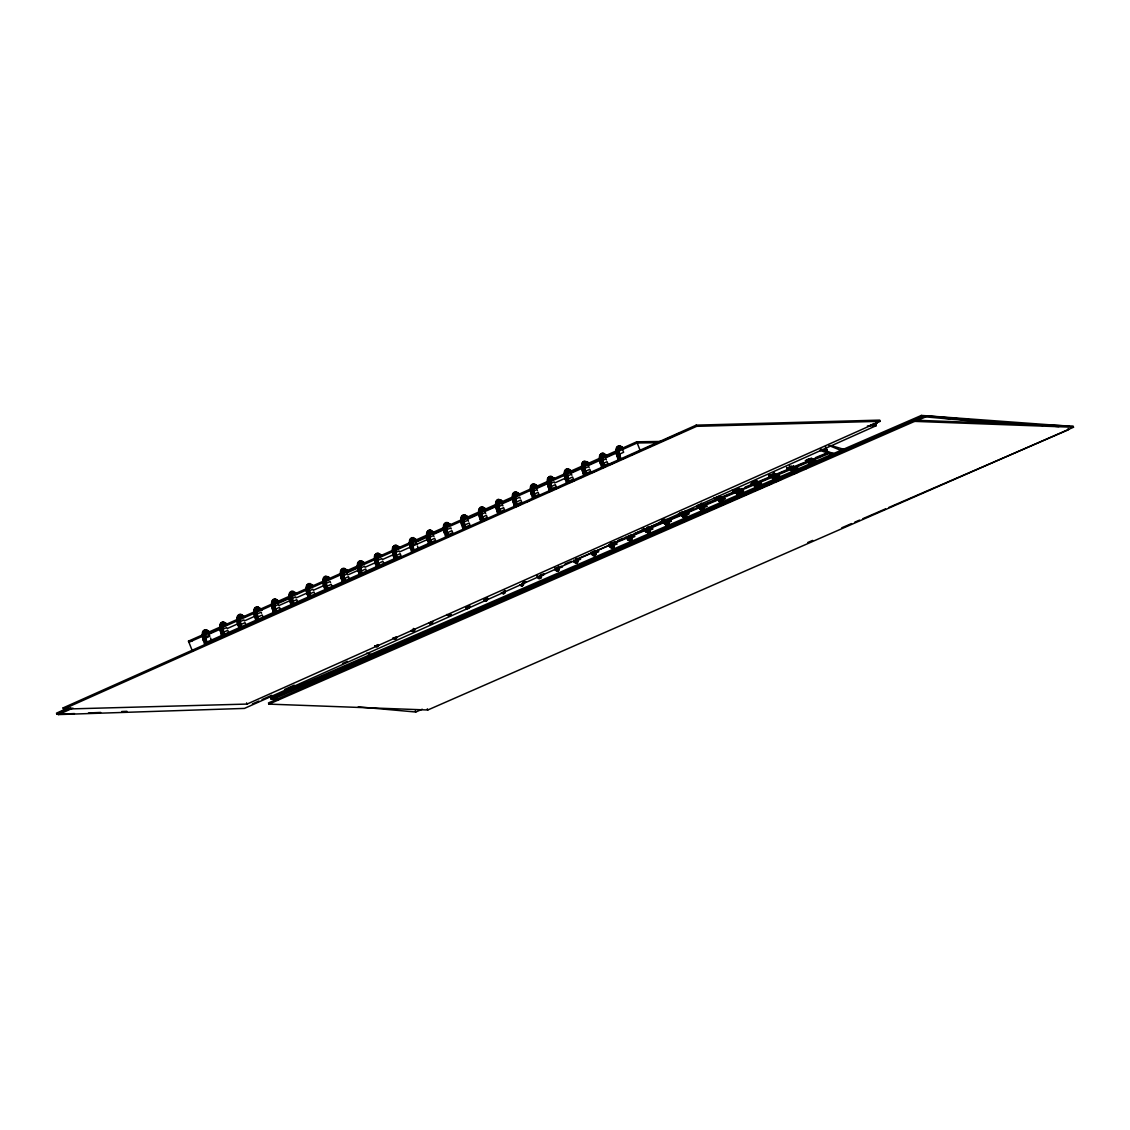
<?xml version="1.0" encoding="UTF-8"?>
<svg xmlns="http://www.w3.org/2000/svg" width="1130" height="1130" viewBox="0 0 1130 1130"><rect width="100%" height="100%" fill="white"/><g stroke="black" fill="none" stroke-linecap="round" stroke-linejoin="round"><path stroke-width="1.5" d="M378.013 644.58L377.138 646.685L374.793 645.724M396.376 636.896L395.514 639.001L393.155 638.04L395.514 639.001L396.969 637.716L395.218 637.165M432.14 621.91L431.279 624.028L428.92 623.054L431.279 624.028L432.705 621.528M450.757 614.127L449.895 616.231L446.774 614.466M537.908 576.399L538.742 578.518L539.956 578.518L541.411 577.232L541.369 574.464L541.411 577.232L539.956 578.518L537.202 575.297M540.818 576.413L540.818 577.656L539.66 576.696L539.759 575.523L541.369 576.032L540.479 575.184M555.734 568.927L555.734 570.17L557.782 571.06L559.251 569.76L559.209 567.006L558.404 568.884M591.823 552.429L592.77 551.666L595.439 554.788L595.439 553.545L593.631 551.85L594.281 553.813L592.219 554.689L590.693 552.528L591.823 552.429L594.578 555.649L595.99 553.149L593.872 552.316L593.872 550.946L595.99 551.595L596.033 554.364L594.578 555.649L593.363 555.649L592.53 553.531M614 544.053L613.209 547.683L611.372 548.107L608.703 544.985L609.819 544.886L612.587 548.107L614.042 546.821L613.11 543.346L614 544.053L614.042 546.821L612.587 548.107L611.372 548.107L610.539 545.988M610.087 544.42L626.373 537.598L627.56 537.47L630.314 540.691L631.769 539.391L630.837 535.917L631.741 536.637L631.769 539.391L630.314 540.691L628.252 539.801L628.266 538.558M684.893 514.418L687.605 513.288L689.187 513.769L686.475 514.913L686.532 513.698L686.56 516.452L685.105 517.752L683.89 517.738L683.057 515.619M737.254 492.934L737.24 494.163L739.303 495.053L740.757 493.768L740.729 490.999L740.757 493.768L739.303 495.053L735.333 489.686M753.202 482.199L757.171 487.567L758.64 486.281L757.707 482.807L758.597 483.513L758.64 486.281L757.171 487.567L755.97 487.567L755.123 485.448M773.33 477.82L773.316 479.064L775.378 479.953L776.833 478.654L776.804 475.9L774.672 475.25L774.672 476.606L776.804 477.453L775.378 479.953L771.409 474.586M807.201 460.065L806.99 461.054L810.295 464.811L812.131 464.388L812.922 460.772L812.964 463.526L811.51 464.826L810.295 464.811L809.461 462.693M413.241 629.622L413.34 628.464L414.399 629.354L413.524 631.458L411.165 630.498L413.524 631.458L414.993 630.173L413.241 629.622L412.337 630.469M484.968 600.058L485.971 598.053L487.03 598.942L486.154 601.047L483.81 600.087L486.776 600.609L487.623 598.067M556.285 568.235L555.734 570.17L554.675 569.28L556.596 570.071L557.599 568.065L558.658 568.941L557.782 571.06L555.028 567.839M576.385 561.313L575.721 559.35L577.529 561.045L576.667 563.15L573.546 561.384L575.452 563.15L577.289 562.712L578.094 559.096L578.122 561.864L574.308 562.189M592.219 554.689L591.555 552.711M609.819 544.886L610.991 543.12L612.291 546.284L610.228 547.146L609.564 545.168M627.56 537.47L628.718 535.705L630.032 538.855L627.955 539.716L627.291 537.753M645.795 529.829L646.953 528.063L648.352 530.055L647.363 532.061L646.191 532.089L644.029 529.292L645.795 529.829L648.549 533.049L650.004 531.764L649.072 528.289L650.004 531.764L648.549 533.049L646.191 532.089L645.527 530.111M664.115 523.458L667.237 525.224L668.692 523.939L667.759 520.464L668.649 521.17L668.692 523.939L667.237 525.224L664.878 524.264L664.214 522.286L665.189 523.105M699.512 508.641L698.326 505.661L700.261 509.446L702.62 510.407L704.089 509.122L704.047 506.353L703.157 505.647L704.089 509.122L702.62 510.407L699.512 508.641L700.261 509.446M717.564 497.129L721.533 502.497L722.988 501.197L722.056 497.723L722.988 501.197L721.533 502.497L719.174 501.522L718.511 499.559M717.013 498.74L718.779 499.276L719.937 497.511L721.251 500.661L719.174 501.522L717.239 497.737M754.162 484.629L754.826 486.606L756.888 485.745L754.939 481.945L753.823 482.044M772.355 477.015L774.163 479.939L775.999 479.516L776.804 475.9M771.084 475.193L771.493 476.818L772.623 476.733L773.782 474.967L775.081 478.117L773.019 478.979L770.321 474.741M808.487 461.888L809.447 463.936M808.148 459.303L809.278 459.204L811.312 461.831L810.323 463.837L809.151 463.851L806.453 459.613M681.136 512.384L685.105 517.752L685.966 515.633L682.873 512.13L683.297 513.755L680.585 513.981L683.89 517.738L685.726 517.314L685.726 515.577M699.639 504.347L703.482 509.545L700.388 504.785L701.024 505.421L699.866 507.186L698.1 506.65M736.322 488.979L740.164 494.177L737.071 489.431L739.119 492.059L738.116 494.064L736.944 494.093L735.009 490.293M737.706 490.067L736.548 491.833L734.783 491.296M792.017 469.995L791.042 469.19L790.944 470.348L794.065 472.128L795.52 470.829L794.588 467.354L795.492 468.074L795.52 470.829L794.065 472.128L790.944 470.348L789.771 467.368M791.085 466.054L794.927 471.252L791.833 466.506L792.469 467.142L791.311 468.908L789.545 468.357M809.913 459.839L808.755 461.605L806.99 461.054M375.965 645.696L377.138 646.685L378.607 645.4L376.855 644.863M448.709 615.243L449.895 616.231L451.35 614.946L447.536 615.271M467.015 607.573L467.919 606.739L469.063 607.7L469.628 606.061L468.201 608.562L465.843 607.601L466.987 608.562L468.823 608.138L469.656 605.581M504.319 590.326L505.251 592.374L503.782 593.66L501.438 592.699L503.782 593.66L505.251 592.374L505.251 590.679L504.404 591.484M647.01 530.577L649.072 529.702L646.501 530.931M701.08 507.935L703.157 507.059L701.928 507.073M719.994 500.011L722.056 499.149L720.827 499.149M792.526 469.642L794.588 468.781L793.359 468.781M523.586 583.009L522.116 585.99L519.758 585.029L522.116 585.99L523.586 584.704L523.543 581.936M541.411 575.537L540.578 578.094L538.742 578.518L536.835 576.752L538.445 577.246M630.936 538.516L631.769 537.711M758.64 484.586L757.792 487.143L755.97 487.567L752.665 483.81L754.826 486.606M430.092 623.04L430.982 622.192L432.734 622.729M502.61 592.671L503.5 591.838L504.644 592.798L505.209 591.174M520.93 585.001L521.834 584.154L522.978 585.114L523.543 583.49L522.653 582.642M539.66 576.696L537.598 577.557M504.404 593.236L502.582 593.66L501.734 592.784M521.509 585.566L520.068 585.1L522.738 585.552L523.543 583.49M557.09 567.712L559.209 568.559L557.81 568.065L558.319 566.285M558.404 570.622L556.582 571.045L555.423 570.085M575.481 560.155L577.19 559.802L577.19 558.389M592.516 554.759L595.199 555.226L595.99 551.595M595.99 553.149L594.38 552.655M610.765 544.123L613.449 547.245L613.449 546.002L610.468 544.335L613.11 544.773L611.881 544.773M614 545.62L612.601 545.126M628.252 539.801L628.817 537.866M630.936 540.253L629.113 540.677L627.207 538.911M645.428 531.284L649.171 532.625L649.962 528.995M649.962 530.563L649.411 532.188L646.741 529.066M665.725 523.953L666.022 525.224L666.629 524.8M668.649 522.738L668.098 524.362L664.242 519.164M685.628 514.404L682.986 513.966L685.966 515.633L685.628 512.978M701.123 509.136L701.419 510.407L703.241 509.983L704.047 506.353M704.047 507.921L701.673 506.607M718.412 500.717L720.036 501.226M722.96 499.997L722.395 501.621L718.553 496.423M755.123 486.677L756.563 487.143M774.191 476.959L775.9 476.606L775.9 475.179M776.804 477.453L776.239 479.078L772.397 473.88M792.568 470.857L792.85 472.114L794.687 471.69L795.492 468.074M795.492 469.628L793.119 468.329M807.54 459.458L811.51 464.826L812.371 462.707L809.391 461.04L811.524 461.831L812.032 460.051M812.032 461.478L812.922 462.325L811.524 461.831M204.205 630.568L202.92 631.289A14.732 4.591 66 0 0 203.188 639.905L204.615 644.354M203.033 632.475L204.219 631.811M207.002 630.568L205.815 631.232A13.574 4.223 66 0 0 206.07 639.17L207.383 643.295M221.692 622.785L220.406 623.506A14.732 4.591 66 0 0 220.689 632.122L222.13 636.402M238.854 615.158L237.568 615.878A14.732 4.591 66 0 0 237.851 624.495L239.263 628.944M241.651 615.158L240.478 615.822A13.574 4.223 66 0 0 240.732 623.76L242.06 627.701M255.761 607.643L254.476 608.35A14.732 4.591 66 0 0 254.759 616.966L256.171 621.429M273.488 599.762L272.217 600.468A14.732 4.591 66 0 0 272.485 609.084L273.926 613.364M291.752 591.131L290.424 591.866A15.213 4.732 66 0 0 290.707 600.764L292.19 605.172M290.933 592.007L289.661 592.713A14.732 4.591 66 0 0 289.93 601.33L291.342 605.779M308.857 583.518L307.53 584.252A15.213 4.732 66 0 0 307.812 593.151L309.253 597.996M308.038 584.394L306.767 585.114A14.732 4.591 66 0 0 307.035 593.73L308.448 598.18M291.893 594.705L294.422 594.663M324.833 576.936L323.547 577.642A14.732 4.591 66 0 0 323.83 586.258L325.242 590.707M342.291 569.167L341.02 569.873A14.732 4.591 66 0 0 341.288 578.489L342.715 582.953M325.793 579.634L328.322 579.591M341.133 571.06L342.305 570.41M345.088 569.167L343.916 569.831A13.574 4.223 66 0 0 344.17 577.769L345.498 581.71M359.284 561.61L357.998 562.33A14.732 4.591 66 0 0 358.281 570.947L359.721 575.212M358.111 563.517L359.298 562.853M362.08 561.61L360.894 562.274A13.574 4.223 66 0 0 361.148 570.212L362.462 574.337M376.276 554.053L374.991 554.774A14.732 4.591 66 0 0 375.259 563.39L376.686 567.839M375.104 555.96L376.276 555.296M379.073 554.067L377.886 554.717A13.574 4.223 66 0 0 378.14 562.655L379.468 566.596M394.257 546.058L392.972 546.779A14.732 4.591 66 0 0 393.254 555.395L394.695 559.675M393.085 547.965L394.271 547.301M397.054 546.058L395.867 546.722A13.574 4.223 66 0 0 396.122 554.661L397.435 558.785M411.306 538.473L410.035 539.194A14.732 4.591 66 0 0 410.303 547.81L411.73 552.259M410.148 540.38L411.32 539.716M414.117 538.473L412.93 539.137A13.574 4.223 66 0 0 413.185 547.075L414.484 551.2M428.468 530.846L427.182 531.566A14.732 4.591 66 0 0 427.465 540.182L428.877 544.632M445.361 523.345L444.076 524.052A14.732 4.591 66 0 0 444.344 532.668L445.771 537.117M448.158 523.345L446.972 523.995A13.574 4.223 66 0 0 447.226 531.933L448.554 535.888M462.721 515.619L461.436 516.325A14.732 4.591 66 0 0 461.718 524.942L463.131 529.405M463.681 518.317L466.21 518.275M497.539 500.138L496.268 500.844A14.732 4.591 66 0 0 496.536 509.461L497.977 513.74M514.235 492.708L512.949 493.429A14.732 4.591 66 0 0 513.232 502.045L514.673 506.325M533.063 483.824L531.736 484.558A15.213 4.732 66 0 0 532.018 493.457L533.501 497.878M532.244 484.699L530.959 485.42A14.732 4.591 66 0 0 531.241 494.036L532.654 498.485M549.166 477.171L547.895 477.891A14.732 4.591 66 0 0 548.163 486.507L549.604 490.787M548.008 479.078L549.18 478.414M566.201 469.614L564.915 470.32A14.732 4.591 66 0 0 565.184 478.936L566.61 483.386M583.532 461.902L582.247 462.608A14.732 4.591 66 0 0 582.529 471.224L583.97 475.504M601.33 453.978L600.058 454.698A14.732 4.591 66 0 0 600.327 463.314L601.753 467.764M584.493 464.6L587.021 464.557M618.76 445.714L617.432 446.449A15.213 4.732 66 0 0 617.715 455.348L619.212 459.769M604.126 453.992L602.954 454.641A13.574 4.223 66 0 0 603.208 462.58L604.536 466.52M617.955 446.59L616.669 447.311A14.732 4.591 66 0 0 616.938 455.927L618.364 460.376M617.955 447.833L616.782 448.497A13.574 4.223 66 0 0 617.037 456.435M618.901 449.302L621.429 449.26M67.758 708.086L56.5 713.143L56.966 714.33L74.453 713.567M515.04 507.13L519.871 504.969M526.312 502.073L529.532 500.632M548.841 491.96L552.047 490.505M555.268 489.064L560.099 486.889M568.136 483.287L574.577 480.391M579.408 478.216L582.628 476.775M590.665 473.159L597.106 470.264M601.923 468.103L605.143 466.648M608.364 465.207L618.025 460.87M621.232 459.43L627.673 456.534M630.893 455.093L640.541 450.757M643.761 449.302L650.202 446.421M653.408 444.966L658.239 442.805M661.46 441.35L680.769 432.677M56.966 714.33L68.238 709.273M252.4 703.948L258.841 701.052M262.061 699.597L271.709 695.261M284.591 689.484L294.238 685.147M342.503 663.465L347.334 661.29M873.462 424.922L876.668 423.482L876.202 422.295M63.068 707.917L696.193 425.148L879.691 420.12L880.157 421.306L247.046 704.075L63.548 709.103L63.068 707.917L66.599 707.832M63.548 709.103L696.659 426.335L880.157 421.306M70.865 707.62L57.969 713.383L58.449 714.57L244.461 708.411L876.174 425.685L875.708 424.499L870.439 424.682M58.449 714.57L72.942 708.086M192.51 651.332L188.47 641.134L254.575 611.726M257.81 610.299L306.173 588.787M309.408 587.36L340.045 573.729M343.266 572.303L373.903 558.672M377.123 557.245L409.371 542.909M412.605 541.468L460.969 519.955M464.204 518.529L530.309 489.135M533.53 487.694L564.167 474.077M567.401 472.637L581.908 466.182M585.128 464.755L615.765 451.124M619 449.698L636.727 441.802L661.064 441.449M188.936 642.306L202.129 636.43M204.883 635.215L220.83 628.111M222.13 627.56L289.803 597.445M292.388 596.315L324.282 582.12M325.581 581.555L357.25 567.472M360.06 566.229L393.24 551.454M394.54 550.889L410.487 543.784M411.772 543.219L427.719 536.114M429.019 535.564L462.212 520.789M463.498 520.224L496.692 505.463M497.977 504.898L531.171 490.123M532.47 489.558L547.174 483.004M549.703 481.903L564.138 475.462M566.949 474.233L600.129 459.458L600.411 460.15L588.335 465.532L588.052 464.84M601.428 458.893L615.864 452.466M618.675 451.237L637.193 442.974L658.056 442.692M221.113 628.817L209.036 634.184L208.753 633.492M290.071 598.151L277.994 603.519L277.726 602.827M357.532 568.15L346.952 572.854L346.684 572.176M428.002 536.821L415.925 542.188L415.656 541.51M445.234 529.151L433.157 534.518L432.889 533.84M496.96 506.155L484.883 511.523L484.615 510.845M514.207 498.485L502.13 503.853L501.847 503.175M548.686 483.146L536.609 488.527L536.34 487.835M583.165 467.82L571.088 473.188L570.82 472.51M605.567 457.862L617.644 452.494M205.575 636.939L209.446 635.23L209.855 636.261L204.7 638.563M221.522 629.848L226.678 627.56L227.102 628.605L237.667 623.901M240.054 621.613L243.925 619.89L244.334 620.935L254.9 616.231M257.301 613.943L261.171 612.22L261.581 613.265M274.534 606.273L278.404 604.564L278.813 605.595L289.393 600.906M291.78 598.618L295.65 596.894L296.06 597.94L308.137 592.558M309.013 590.948L312.883 589.224L313.307 590.27L325.384 584.902M326.259 583.278L330.13 581.555L330.539 582.6M343.492 575.608L347.362 573.899L347.786 574.93L358.351 570.24M359.453 568.517L364.609 566.229L365.018 567.274L375.598 562.571M376.686 560.861L381.855 558.559L382.265 559.604L394.342 554.237M395.218 552.612L399.088 550.889M412.464 544.957L416.334 543.233L416.744 544.264M428.411 537.852L433.567 535.564L433.991 536.609M445.658 530.196L450.814 527.894L451.223 528.939M464.19 521.947L468.06 520.224L468.47 521.269M481.422 514.291L485.293 512.568L485.702 513.613M498.669 506.621L502.539 504.898L502.949 505.943M514.616 499.531L519.772 497.228L520.196 498.274M533.148 491.282L537.018 489.573L537.428 490.604M550.395 483.626L554.265 481.903L554.675 482.948L565.24 478.244M566.342 476.535L571.498 474.233L571.907 475.278M584.874 468.286L588.744 466.563L589.154 467.608M602.106 460.616L605.977 458.907L606.4 459.938M399.497 551.934L410.077 547.231M411.588 546.567L427.31 539.575M618.477 454.571L623.633 452.283L622.545 449.514M222.624 632.63L227.78 630.342L228.613 632.419M239.857 624.961L245.026 622.672L245.846 624.749M257.103 617.305L262.259 615.003L263.092 617.093M275.635 609.056L279.505 607.333L280.325 609.423M291.582 601.965L296.752 599.677L297.571 601.753M310.114 593.73L313.985 592.007L314.818 594.083M326.062 586.639L331.231 584.337L332.051 586.428M344.594 578.391L348.464 576.667L349.297 578.758M360.555 571.3L365.71 569.011L366.53 571.088M377.787 563.63L382.957 561.342L383.776 563.418M396.319 555.395L400.19 553.672L401.023 555.762L395.853 558.051L396.404 559.435M429.513 540.634L434.669 538.346L435.502 540.423L431.632 542.146M446.76 532.965L451.915 530.676L452.735 532.753L447.579 535.055M463.992 525.309L469.162 523.006L469.981 525.097L464.826 527.385L465.362 528.784M482.524 517.06L486.394 515.337L487.228 517.427L483.343 519.15M498.471 509.969L503.641 507.681L504.46 509.757L500.59 511.48M515.718 502.299L520.874 500.011L521.707 502.101L516.537 504.39M534.25 494.064L538.12 492.341L538.939 494.432L533.784 496.72M551.482 486.394L555.353 484.685L556.186 486.762L552.316 488.485M567.444 479.304L572.599 477.015L573.418 479.092L568.263 481.394M584.676 471.634L589.846 469.346L590.665 471.436L585.51 473.724M603.208 463.399L607.078 461.676L607.912 463.766L604.042 465.489M394.342 558.729L206.211 642.377L206.762 643.775L211.917 641.473M413.1 550.381L428.821 543.389M225.294 635.526L229.164 633.803M241.241 628.435L246.397 626.147M258.473 620.766L263.643 618.477M275.72 613.11L280.876 610.807M294.252 604.861L298.122 603.138M311.499 597.205L315.369 595.482M327.446 590.1L332.601 587.812M344.678 582.444L349.848 580.142M361.925 574.775L367.081 572.486M380.457 566.54L384.327 564.816M397.689 558.87L401.574 557.147M430.883 544.109L436.053 541.821M448.13 536.439L453.285 534.151M466.662 528.204L470.532 526.481M483.894 520.534L487.764 518.811M517.088 505.774L520.958 504.051M552.867 489.869L556.737 488.146M570.099 482.199L573.969 480.49M608.463 465.15L617.517 461.125M914.184 420.191L268.488 702.931L268.954 704.117L427.804 709.993L1073.5 427.253L1073.034 426.067L914.184 420.191L914.65 421.377L1073.5 427.253M268.954 704.117L914.65 421.377M1068.966 426.208L921.374 415.43L270.607 697.888L271.073 699.075L274.59 699.329M271.073 699.075L921.84 416.617L921.374 415.43M863.687 442.324L272.457 698.015L272.923 699.188L278.149 699.668M866.936 440.926L881.513 434.626M884.748 433.214L889.607 431.123M892.841 429.711L899.325 426.914M904.184 424.809L907.432 423.411M910.667 422.013L925.244 415.713L1012.339 423.538M272.923 699.188L690.84 518.458M694.074 517.06L750.772 492.539M754.007 491.14L763.725 486.945M766.973 485.547L771.832 483.442M775.067 482.044L781.55 479.233M792.893 474.332L797.752 472.227M804.221 469.43L807.47 468.032M915.992 421.095L925.71 416.885L1007.593 424.244M358.281 706.857L415.769 712.027L422.253 709.23M807.766 542.499L812.625 540.408M841.779 527.795L851.497 523.586M854.746 522.187L859.605 520.097M862.84 518.684L885.51 508.881M888.759 507.483L1068.556 429.725L1068.09 428.538M823.841 451.463L827.033 450.121M700.275 504.658L703.001 503.542L703.453 504.715L701.885 504.22L696.461 506.494L698.043 506.975L742.085 488.485M754.586 481.945L757.284 480.787L757.764 481.973L756.182 481.493L750.772 483.753L752.34 484.247M808.882 459.204L811.594 458.06L812.06 459.246L806.636 461.506L805.069 461.026L810.478 458.752L812.06 459.246M661.615 521.085L665.683 519.376L667.265 519.871M714.57 498.909L716.138 499.404L714.104 497.737L714.57 498.909L719.98 496.649L721.562 497.129M774.29 473.908L773.824 472.736L775.858 474.402L774.29 473.908L768.866 476.182L770.434 476.662L768.4 474.995L769.982 475.49M610.186 543.714L615.073 541.666M618.322 540.295L623.209 538.247M628.096 536.213L631.345 534.843M634.608 533.487L672.053 517.794M675.316 516.438L693.227 508.938M745.051 487.2L793.952 466.817L793.5 465.645M794.192 466.662L803.953 462.58M815.309 457.721L828.389 452.353L833.389 453.893M629.622 536.241L807.117 461.916M810.365 460.56L828.276 453.059L827.81 451.873L820.394 449.57M565.057 563.983L571.568 561.257M576.455 559.209L591.117 553.079M594.366 551.708L771.861 477.397M775.109 476.027L828.855 453.526L833.855 455.079M594.832 551.793L597.53 550.663M612.912 544.222L615.61 543.078M630.992 536.637L633.69 535.493L632.08 535.027M757.552 483.541L760.25 482.411L758.64 481.931M811.792 460.786L814.49 459.656L812.88 459.175M613.604 544.039L616.316 542.909L616.782 544.081L612.714 545.79M631.698 536.453L634.41 535.323L632.842 534.843L634.876 536.51L630.823 538.205M667.901 521.297L670.613 520.167L671.079 521.354L668.367 522.484M686.009 513.726L688.707 512.582M740.305 490.985L743.017 489.855L743.484 491.041L740.772 492.172M757.044 483.979L761.112 482.27L759.53 481.79L761.578 483.456L757.51 485.166M775.152 476.394L777.85 475.264M794.602 468.258L797.314 467.114L797.78 468.3L795.068 469.43M811.34 461.238L815.408 459.543M576.3 559.887L579.012 558.757L580.58 559.237L577.868 560.381M612.502 544.731L615.2 543.601L616.782 544.081M630.596 537.16L633.309 536.016M647.349 530.139L651.403 528.445L652.985 528.925L648.917 530.634M701.645 507.412L705.699 505.703L707.281 506.198L703.213 507.893M737.848 492.256L741.902 490.547L743.484 491.041M757.298 484.106L760.01 482.976M775.392 476.521L778.104 475.391L779.686 475.885L775.618 477.58M790.788 470.08L796.198 467.82L797.78 468.3M811.594 461.365L814.306 460.235L815.874 460.729L811.82 462.424M522.215 583.687L526.283 581.978L524.701 581.498M540.324 576.102L544.378 574.407L542.81 573.913M558.418 568.517L562.486 566.822L560.904 566.342M594.62 553.361L598.688 551.666L597.106 551.172L591.682 553.446L593.264 553.94M722.677 499.757L725.375 498.613L723.807 498.132L718.383 500.392L719.965 500.887M664.878 524.264L662.717 521.467L664.482 522.004L665.641 520.238L668.098 523.119L665.118 521.453M873.179 423.637L876.668 423.482M88.451 712.974L100.683 712.437M121.673 711.533L126.913 711.307M867.402 425.982L876.174 425.685M773.259 476.168L776.239 477.835L775.392 476.959M754.19 481.507L758.032 486.705L757.199 484.572L755.052 483.795L757.707 484.219L756.478 484.233M719.415 498.711L722.395 500.378L721.547 499.502M646.431 529.278L649.411 530.945L647.603 529.25M188.47 641.134L191.945 641.077M738.61 491.72L740.729 492.553L737.184 491.282L739.317 492.059L739.825 490.293M720.926 502.073L722.155 502.059L722.96 498.443M468.823 608.138L466.987 608.562L466.139 607.686M450.503 615.793L448.681 616.231L447.833 615.341M414.145 631.02L412.323 631.458L411.475 630.568M396.122 638.563L394.299 639.001L393.452 638.111M377.759 646.261L375.937 646.685L375.089 645.809M593.391 552.655L595.1 552.302L595.1 550.889M944.68 418.284L949.963 418.665M956.983 419.173L965.769 419.823M969.286 420.077L1043.075 425.459M1055.378 426.363L1058.895 426.617M830.691 445.474L843.997 449.359M825.296 446.731L827.188 451.52L833.841 453.469M686.32 512.271L687.93 512.738M820.776 449.09L827.442 451.152M819.928 450.475L828.276 453.059M793.952 466.817L792.384 466.337L786.96 468.597L788.542 469.091L786.494 467.41M772.68 477.665L774.262 478.145M754.586 485.236L756.168 485.731M732.198 490.152L734.246 491.818L732.664 491.338L738.088 489.064L739.656 489.558L739.19 488.386M679.935 514.56L678.367 514.065L683.791 511.805L685.359 512.286L684.893 511.113M671.079 521.354L669.511 520.859L664.087 523.134L665.669 523.614M660.273 521.65L661.841 522.131M647.589 526.961L649.157 527.442M642.165 529.236L643.747 529.716M627.885 538.29L629.466 538.77M573.588 561.031L575.17 561.511M366.6 653.154L371.615 654.708M622.432 447.212L619.565 447.254A13.574 4.223 66 0 0 619.819 455.192L621.119 459.317M622.305 448.398L619.678 448.441A12.416 3.87 66 0 0 619.904 455.701M618.788 448.709L620.328 449.274M605.694 455.786L603.067 455.828A12.416 3.87 66 0 0 603.293 463.088L604.508 466.704M603.335 456.11L604.818 456.647M586.23 461.704L584.351 461.026L583.024 461.76A15.213 4.732 66 0 0 583.306 470.659L584.789 475.066M588.024 462.523L585.156 462.551A13.574 4.223 66 0 0 585.397 470.504L586.71 474.614M587.883 463.71L585.255 463.738A12.416 3.87 66 0 0 585.495 471.012M568.899 469.416L567.006 468.724L565.692 469.473A15.213 4.732 66 0 0 565.975 478.357L567.458 482.778M570.551 471.408L567.924 471.45A12.416 3.87 66 0 0 568.15 478.71M568.192 471.733L569.675 472.269M551.864 476.987L549.985 476.295L548.657 477.03A15.213 4.732 66 0 0 548.94 485.928L550.437 490.349M553.658 477.792L550.79 477.835A13.574 4.223 66 0 0 551.045 485.773L552.344 489.897M553.531 478.979L550.903 479.021A12.416 3.87 66 0 0 551.129 486.281M552.655 479.84L550.126 479.883A11.936 3.715 66 0 0 549.646 481.451M550.013 479.304L551.553 479.855M536.722 485.321L533.854 485.363A13.574 4.223 66 0 0 534.109 493.302L535.436 497.242M536.595 486.507L533.967 486.55A12.416 3.87 66 0 0 534.207 493.81L535.013 496.225M534.25 486.818L535.733 487.369M518.712 493.33L515.845 493.372A13.574 4.223 66 0 0 516.099 501.31L517.413 505.435M518.585 494.516L515.958 494.559A12.416 3.87 66 0 0 516.198 501.819M517.71 495.378L515.195 495.406A11.936 3.715 66 0 0 514.786 499.375M515.068 494.827L516.622 495.392M501.339 499.926L498.231 499.969A14.732 4.591 66 0 0 498.514 508.585L499.954 512.865M500.237 499.94L498.358 499.262L497.031 499.997A15.213 4.732 66 0 0 497.313 508.895L498.754 513.726M502.031 500.745L499.163 500.788A13.574 4.223 66 0 0 499.418 508.74L500.717 512.851M501.904 501.946L499.276 501.974A12.416 3.87 66 0 0 499.502 509.235M501.028 502.793L498.5 502.836A11.936 3.715 66 0 0 498.104 506.791M483.216 507.511L481.338 506.819L480.01 507.568A15.213 4.732 66 0 0 480.292 516.452L481.79 520.874M485.01 508.316L482.143 508.359A13.574 4.223 66 0 0 482.397 516.297L483.697 520.422M484.883 509.503L482.256 509.545A12.416 3.87 66 0 0 482.482 516.806M465.419 515.435L463.54 514.743L462.212 515.478A15.213 4.732 66 0 0 462.495 524.377L463.922 529.207M467.213 516.241L464.345 516.283A13.574 4.223 66 0 0 464.585 524.221L465.899 528.332M467.071 517.427L464.444 517.469A12.416 3.87 66 0 0 464.684 524.73M463.568 517.738L465.108 518.303M449.839 523.953L446.166 522.456L444.839 523.204A15.213 4.732 66 0 0 445.135 532.089L446.618 536.51M449.712 525.153L447.084 525.182A12.416 3.87 66 0 0 447.311 532.442L448.525 536.058M448.836 526.001L446.308 526.043A11.936 3.715 66 0 0 445.912 529.998M446.195 525.464L447.734 526.029M431.166 530.662L429.273 529.97L427.959 530.705A15.213 4.732 66 0 0 428.242 539.603L429.725 544.024M432.818 532.654L430.191 532.696A12.416 3.87 66 0 0 430.431 539.956M430.459 532.965L431.943 533.515M415.671 540.281L413.043 540.324A12.416 3.87 66 0 0 413.269 547.584M414.795 541.143L412.266 541.171A11.936 3.715 66 0 0 411.786 542.753M398.735 546.68L395.062 545.183L393.749 545.917A15.213 4.732 66 0 0 394.031 554.816L395.514 559.237M398.608 547.866L395.98 547.909A12.416 3.87 66 0 0 396.22 555.169M397.732 548.728L395.218 548.756A11.936 3.715 66 0 0 394.737 550.338M395.09 548.177L396.644 548.742M380.754 554.675L377.081 553.177L375.753 553.912A15.213 4.732 66 0 0 376.036 562.811L377.533 567.232M380.626 555.861L377.999 555.904A12.416 3.87 66 0 0 378.225 563.164L379.44 566.78M379.751 556.723L377.222 556.765A11.936 3.715 66 0 0 376.742 558.333M377.109 556.172L378.649 556.737M363.761 562.232L360.089 560.734L358.775 561.469A15.213 4.732 66 0 0 359.058 570.368L360.541 574.789M363.634 563.418L361.007 563.46A12.416 3.87 66 0 0 361.247 570.721M361.275 563.729L362.772 564.28M346.656 570.975L344.029 571.017A12.416 3.87 66 0 0 344.255 578.278L345.469 581.879M345.78 571.822L343.252 571.865A11.936 3.715 66 0 0 342.771 573.433M328.632 576.724L325.525 576.766A14.732 4.591 66 0 0 325.793 585.382L327.234 589.662M327.531 576.738L325.652 576.046L324.324 576.794A15.213 4.732 66 0 0 324.607 585.679L326.09 590.1M329.324 577.543L326.457 577.585A13.574 4.223 66 0 0 326.697 585.524L328.039 589.479M329.183 578.744L326.556 578.772A12.416 3.87 66 0 0 326.796 586.032L328.011 589.648M312.53 585.015L309.662 585.058A13.574 4.223 66 0 0 309.917 592.996L311.216 597.12M312.389 586.202L309.775 586.244A12.416 3.87 66 0 0 310.001 593.504M310.044 586.512L311.527 587.063M295.424 592.614L292.557 592.657A13.574 4.223 66 0 0 292.811 600.595L294.111 604.72M295.283 593.815L292.67 593.843A12.416 3.87 66 0 0 292.896 601.104M277.853 601.57L275.226 601.598A12.416 3.87 66 0 0 275.452 608.872M275.494 601.88L276.977 602.417M258.459 607.46L256.581 606.768L255.253 607.502A15.213 4.732 66 0 0 255.535 616.401L257.019 620.808M260.112 609.451L257.485 609.494A12.416 3.87 66 0 0 257.725 616.754M259.25 610.299L256.722 610.341A11.936 3.715 66 0 0 256.312 614.31M243.346 615.779L239.673 614.282L238.345 615.017A15.213 4.732 66 0 0 238.628 623.915L240.111 628.337M243.204 616.966L240.577 617.008A12.416 3.87 66 0 0 240.817 624.269L242.032 627.885M242.343 617.827L239.814 617.856A11.936 3.715 66 0 0 239.334 619.438M239.701 617.277L241.241 617.842M226.17 623.407L223.302 623.449A13.574 4.223 66 0 0 223.556 631.388L224.87 635.512M226.042 624.593L223.415 624.636A12.416 3.87 66 0 0 223.655 631.896M225.181 625.455L222.652 625.497A11.936 3.715 66 0 0 222.243 629.452M222.525 624.918L224.079 625.469M208.683 631.19L205.01 629.693L203.697 630.427A15.213 4.732 66 0 0 203.979 639.326L205.462 643.747M208.556 632.376L205.928 632.419A12.416 3.87 66 0 0 206.154 639.679M206.197 632.687L207.68 633.238M828.883 445.502L841.808 450.757M720.036 499.672L720.926 500.378M681.983 515.972L683.043 516.862M609.466 546.341L610.525 547.231M591.456 553.884L593.363 555.649L593.97 553.545M557.5 569.223L558.644 570.184L559.209 568.559M485.872 599.211L487.016 600.171L487.581 598.547M623.859 448.285L619.918 445.714L618.633 446.435A14.732 4.591 66 0 0 618.915 455.051L620.356 459.331M620.653 446.407L622.828 448.37M607.248 455.673L603.307 453.102L602.022 453.822A14.732 4.591 66 0 0 602.304 462.438L603.745 466.718M607.77 456.351L602.149 453.102L600.821 453.836A15.213 4.732 66 0 0 601.104 462.735L602.601 467.156M589.959 464.275L587.332 461.69L584.224 461.732A14.732 4.591 66 0 0 584.493 470.348L585.933 474.628M572.105 471.309L568.164 468.738L566.893 469.444A14.732 4.591 66 0 0 567.161 478.061L568.602 482.341M572.628 471.973L568.997 469.614L567.811 470.264A13.574 4.223 66 0 0 568.065 478.202L569.379 482.326M555.084 478.866L551.143 476.295L549.858 477.015A14.732 4.591 66 0 0 550.141 485.632L551.581 489.911M538.163 486.394L534.222 483.824L532.936 484.544A14.732 4.591 66 0 0 533.205 493.16L534.645 497.44M534.942 484.516L537.131 486.479M520.139 494.403L516.198 491.833L514.927 492.553A14.732 4.591 66 0 0 515.195 501.169L516.636 505.449M519.108 494.488L515.04 491.833L513.726 492.567A15.213 4.732 66 0 0 514.009 501.466L515.492 505.887M486.437 509.404L482.496 506.833L481.211 507.54A14.732 4.591 66 0 0 481.493 516.156L482.934 520.436M468.639 517.314L464.698 514.743L463.413 515.45A14.732 4.591 66 0 0 463.681 524.066L465.122 528.346M451.266 525.04L447.325 522.47L446.039 523.176A14.732 4.591 66 0 0 446.322 531.792L447.763 536.072M448.059 523.148L450.234 525.111M434.372 532.541L430.431 529.97L429.16 530.69A14.732 4.591 66 0 0 429.428 539.307L430.869 543.587M434.895 533.219L431.264 530.846L430.078 531.51A13.574 4.223 66 0 0 430.332 539.448L431.646 543.572M417.224 540.168L413.283 537.598L411.998 538.318A14.732 4.591 66 0 0 412.281 546.934L413.721 551.214M417.747 540.846L412.125 537.598L410.797 538.332A15.213 4.732 66 0 0 411.08 547.231L412.577 551.652M400.161 547.753L396.22 545.183L394.949 545.903A14.732 4.591 66 0 0 395.218 554.519L396.658 558.799M382.18 555.748L378.239 553.177L376.954 553.898A14.732 4.591 66 0 0 377.236 562.514L378.677 566.794M365.202 563.305L361.247 560.734L359.976 561.455A14.732 4.591 66 0 0 360.244 570.071L361.685 574.337M361.981 561.426L364.171 563.39M348.21 570.862L344.269 568.291L342.983 568.997A14.732 4.591 66 0 0 343.266 577.614L344.707 581.894M348.732 571.54L343.11 568.291L341.783 569.026A15.213 4.732 66 0 0 342.065 577.924L343.562 582.331M344.989 568.983L347.178 570.947M313.956 586.089L310.016 583.518L308.73 584.238A14.732 4.591 66 0 0 309.013 592.855L310.453 597.12M296.851 593.702L292.91 591.131L291.625 591.838A14.732 4.591 66 0 0 291.893 600.454L293.334 604.734M279.407 601.457L275.466 598.886L274.18 599.592A14.732 4.591 66 0 0 274.463 608.208L275.904 612.488M279.929 602.135L276.285 599.762L275.113 600.426A13.574 4.223 66 0 0 275.367 608.364L276.666 612.474M278.376 601.541L274.308 598.886L272.98 599.62A15.213 4.732 66 0 0 273.262 608.519L274.76 612.926M261.68 609.338L257.739 606.768L256.454 607.474A14.732 4.591 66 0 0 256.722 616.09L258.163 620.37M262.188 610.016L258.558 607.643L257.386 608.307A13.574 4.223 66 0 0 257.626 616.245L258.94 620.356M244.772 616.853L240.831 614.282L239.546 615.003A14.732 4.591 66 0 0 239.814 623.619L241.255 627.885M227.61 624.495L223.669 621.91L222.384 622.63A14.732 4.591 66 0 0 222.652 631.246L224.093 635.526M226.579 624.565L222.497 621.91L221.183 622.644A15.213 4.732 66 0 0 221.466 631.543L222.949 635.964M210.109 632.263L206.169 629.693L204.883 630.413A14.732 4.591 66 0 0 205.166 639.029L206.606 643.295M206.903 630.385L209.078 632.348M809.998 463.554L810.902 464.402M629.707 540.267L628.774 538.205L629.622 535.987M575.17 561.878L576.06 562.726M557.175 570.636L556.243 568.574M502.285 592.388L503.175 593.236M754.939 481.945L755.589 482.581L754.416 484.346L753.3 484.445L752.128 482.369M719.471 501.607L720.318 502.483M646.487 532.173L647.942 532.625L647.942 530.945M576.681 560.155L578.094 560.65L575.961 559.816L575.961 558.446M484.106 600.157L484.954 601.047L486.776 600.609L486.776 598.872M429.216 623.139L430.064 624.014L431.9 623.591L431.9 621.853M811.312 461.831L809.278 459.204M774.431 476.154L775.18 476.959M756.224 483.767L758.046 485.462L758.597 483.513M736.944 494.093L736.195 493.287L738.088 495.053L739.924 494.615L739.924 492.878M720.587 498.697L721.336 499.502M666.29 521.424L666.94 523.402L666.05 524.235L663.268 519.857M611.627 544.307L612.389 545.112M792.469 467.142L793.867 469.134L792.879 471.139L789.489 465.687M791.706 471.154L789.008 466.916M770.858 476.182L773.316 479.064L774.77 479.53L774.77 477.835M701.024 505.421L702.436 507.412L701.433 509.418L698.651 505.039M683.509 512.766L684.808 515.916L682.746 516.777L680.048 512.54M628.506 536.693L631.176 539.815L629.368 536.891L631.19 538.572L631.741 536.637M625.794 536.92L627.955 539.716M573.913 559.929L576.667 563.15L577.289 560.974M808.515 458.752L812.371 463.95L812.922 462.325M734.246 489.855L735.418 491.931M716.477 497.285L717.649 499.375M697.577 505.209L698.75 507.285M682.125 511.678L685.966 516.876L686.532 515.252M662.18 520.026L663.352 522.102M643.493 527.851L644.665 529.928M827.188 451.52L827.612 452.565M925.244 415.713L925.71 416.885M828.389 452.353L828.855 453.526M825.748 446.873L827.725 451.859M813.84 459.048L814.306 460.235M806.17 460.334L806.636 461.506M755.716 480.321L756.182 481.493M741.435 489.361L741.902 490.547M734.09 490.575L734.5 491.621M696.193 425.148L696.659 426.335M701.419 503.048L701.885 504.22M697.577 505.802L698.043 506.975M687.139 512.102L687.605 513.288M636.727 441.802L640.173 450.503M614.734 542.414L615.2 543.601M479.445 513.133L479.727 513.811L467.636 519.193L467.368 518.5M417.436 546.002L418.255 548.092M427.338 708.807L427.804 709.993M415.303 710.841L415.769 712.027M246.58 702.888L247.046 704.075M210.547 637.998L211.367 640.089M617.941 456.577L618.746 458.992M583.942 475.673L582.614 471.733A13.574 4.223 66 0 1 582.36 463.794M549.59 490.957L548.262 487.016A13.574 4.223 66 0 1 547.542 483.584M514.644 506.494L513.317 502.553A13.574 4.223 66 0 1 512.61 499.121M497.963 513.91L496.635 509.969A13.574 4.223 66 0 1 496.381 502.031M480.956 521.311L479.516 517.032A14.732 4.591 66 0 1 479.247 508.415M480.942 521.481L479.6 517.54A13.574 4.223 66 0 1 479.36 509.602M394.667 559.844L393.339 555.904A13.574 4.223 66 0 1 392.534 549.745M359.693 575.396L358.365 571.455A13.574 4.223 66 0 1 357.574 565.297M342.291 579.153L343.096 581.555M273.912 613.534L272.57 609.593A13.574 4.223 66 0 1 271.864 606.16M221.678 632.772L222.893 636.388M222.102 636.571L220.774 632.63A13.574 4.223 66 0 1 220.52 624.692M668.649 521.17L668.692 522.244M667.858 523.049L667.858 524.8M237.936 625.003A13.574 4.223 66 0 1 237.681 617.065M307.12 594.239A13.574 4.223 66 0 1 306.866 586.301M308.038 594.38A12.416 3.87 66 0 1 307.388 591.244M203.287 640.413A13.574 4.223 66 0 1 202.482 634.255M395.429 555.748A11.936 3.715 66 0 1 394.808 552.725M254.843 617.474A13.574 4.223 66 0 1 254.589 609.536M290.014 601.838A13.574 4.223 66 0 1 289.76 593.9M273.969 604.027A11.936 3.715 66 0 1 274.449 602.46M481.083 514.362A11.936 3.715 66 0 1 481.479 510.407M323.915 586.767A13.574 4.223 66 0 1 323.66 578.828M410.402 548.318A13.574 4.223 66 0 1 409.597 542.16M341.373 578.998A13.574 4.223 66 0 1 340.582 572.854M359.764 565.89A11.936 3.715 66 0 1 360.244 564.308M375.358 563.898A13.574 4.223 66 0 1 374.637 560.466M427.55 540.691A13.574 4.223 66 0 1 427.295 532.753M429.019 537.513A11.936 3.715 66 0 1 429.428 533.544M444.443 533.176A13.574 4.223 66 0 1 443.638 527.032M461.803 525.45A13.574 4.223 66 0 1 461.548 517.512M531.326 494.545A13.574 4.223 66 0 1 530.62 491.112M532.724 488.979A11.936 3.715 66 0 1 533.205 487.397M565.283 479.445A13.574 4.223 66 0 1 564.576 476.013M564.477 473.3A13.574 4.223 66 0 1 565.028 471.507M566.752 476.267A11.936 3.715 66 0 1 567.161 472.312M600.426 463.823A13.574 4.223 66 0 1 600.171 455.884M601.894 460.645A11.936 3.715 66 0 1 602.29 456.69M629.622 537.343L630.837 537.343L629.622 537.343M666.531 521.891L667.759 521.891L666.531 521.891"/></g></svg>
